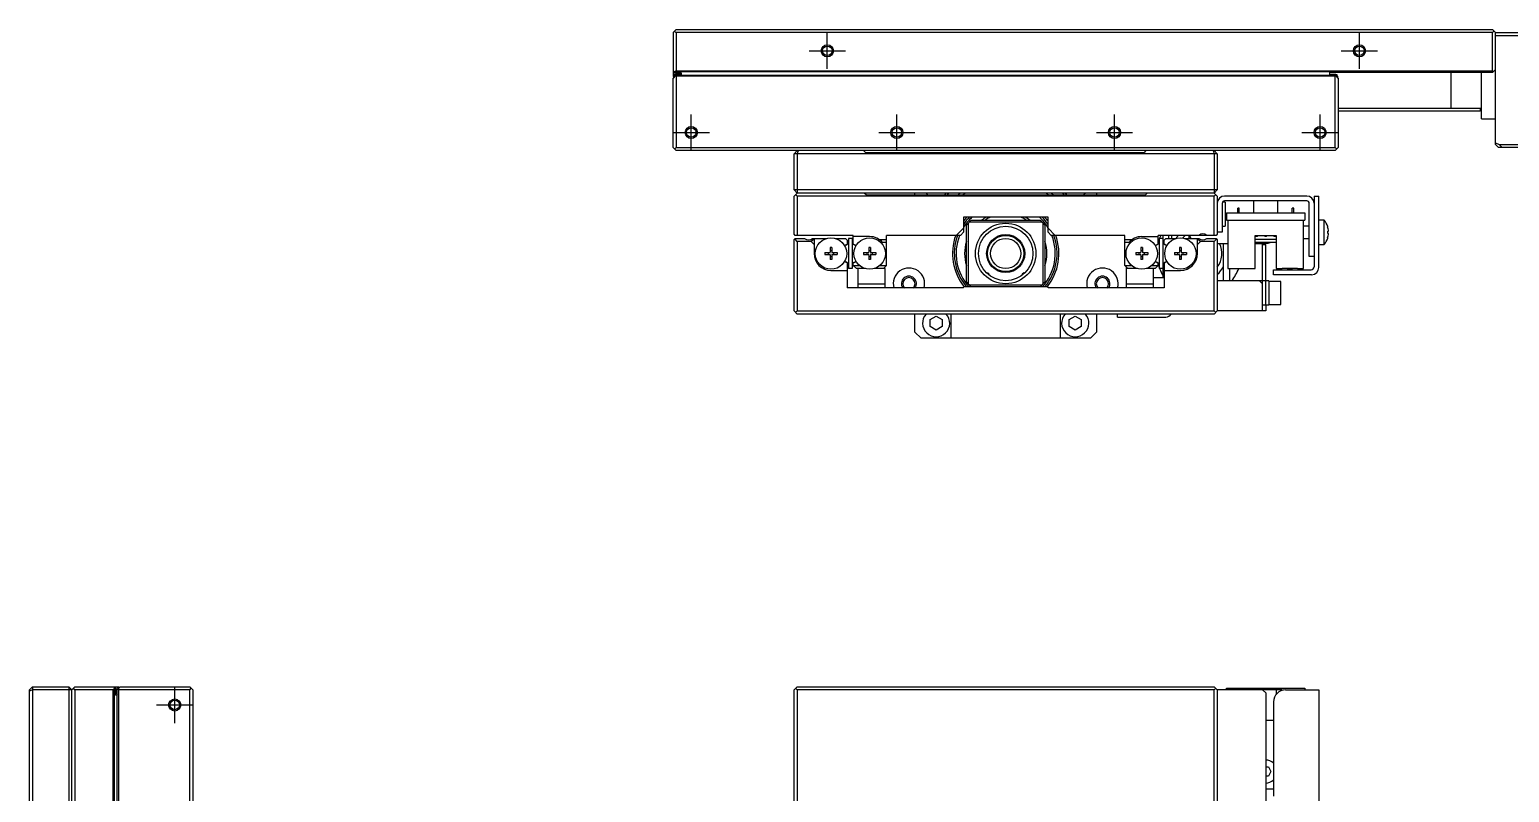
# Model space of a CAD drawing. Extents: x -2 to 843, y -8 to 504.
# Drawn here: x 24 to 268.8, y 373.5 to 499.5 of the extents above; entities that cross this region are included whole.
import ezdxf

# ---------------------------------------------------------------- set-up
doc = ezdxf.new("R2010")
doc.units = 0
doc.header["$LTSCALE"] = 0.5
doc.linetypes.add('CENTER', pattern=[50.8, 31.75, -6.35, 6.35, -6.35])
for name, color, linetype in [('MSM_CENTER', 1, 'CENTER'), ('MSM_CONTINUOUS', 7, 'CONTINUOUS'), ('MSM_NARROW', 5, 'CONTINUOUS')]:
    doc.layers.add(name, color=color, linetype=linetype)

msp = doc.modelspace()

# ---------------------------------------------------------------- linework, layer by layer
at = {"layer": 'MSM_CENTER'}
for p, q in [((155.94, 493.02), (155.94, 499.02)), ((243.94, 493.02), (243.94, 499.02)), ((152.94, 496.02), (158.94, 496.02)), ((240.94, 496.02), (246.94, 496.02)), ((133.44, 479.52), (133.44, 485.52)), ((167.44, 479.52), (167.44, 485.52)), ((203.44, 479.52), (203.44, 485.52)), ((237.44, 479.52), (237.44, 485.52)), ((130.44, 482.52), (136.44, 482.52)), ((164.44, 482.52), (170.44, 482.52)), ((200.44, 482.52), (206.44, 482.52)), ((234.44, 482.52), (240.44, 482.52)), ((188.19, 458.96), (188.19, 458.96)), ((48, 384.91), (48, 390.91)), ((45, 387.91), (51, 387.91))]:
    msp.add_line(p, q, dxfattribs=at)
at = {"layer": 'MSM_CONTINUOUS'}
for p, q in [((130.44, 499.02), (130.94, 499.52)), ((130.94, 499.52), (265.94, 499.52)), ((266.44, 499.02), (265.94, 499.52)), ((130.44, 499.02), (130.44, 491.82)), ((130.69, 499.27), (130.94, 499.02)), ((265.94, 499.02), (130.94, 499.02)), ((130.94, 499.02), (130.94, 492.72)), ((265.94, 499.02), (266.19, 499.27)), ((265.94, 492.72), (265.94, 499.02)), ((266.44, 499.02), (279.94, 499.02)), ((266.44, 480.52), (266.44, 499.02)), ((279.94, 498.52), (266.44, 498.52)), ((266.04, 492.52), (130.44, 492.52)), ((131.84, 492.32), (130.44, 492.32)), ((130.94, 492.72), (130.74, 492.52)), ((131.54, 492.12), (130.84, 492.12)), ((130.94, 492.02), (130.84, 491.92)), ((130.94, 492.72), (265.94, 492.72)), ((130.94, 492.02), (239.94, 492.02)), ((131.84, 492.02), (131.84, 492.32)), ((239.04, 492.02), (239.04, 492.42)), ((265.94, 492.42), (239.04, 492.42)), ((240.04, 492.12), (239.34, 492.12)), ((240.04, 491.92), (239.94, 492.02)), ((259.14, 486.52), (259.14, 492.42)), ((264.14, 484.77), (264.14, 492.42)), ((265.94, 492.42), (266.44, 492.92)), ((266.09, 492.57), (265.94, 492.72)), ((130.84, 491.92), (130.44, 491.52)), ((130.54, 491.72), (130.44, 491.82)), ((130.44, 480.02), (130.44, 491.52)), ((130.54, 491.62), (130.54, 491.82)), ((130.94, 491.82), (130.84, 491.92)), ((130.94, 491.82), (130.94, 480.02)), ((239.94, 491.82), (130.94, 491.82)), ((240.04, 491.92), (239.94, 491.82)), ((239.94, 480.02), (239.94, 491.82)), ((240.44, 491.52), (240.04, 491.92)), ((240.34, 491.82), (240.34, 491.62)), ((240.44, 491.52), (240.44, 480.02)), ((240.44, 486.52), (264.14, 486.52)), ((263.94, 486.02), (240.44, 486.02)), ((263.94, 486.52), (263.94, 486.02)), ((264.14, 484.77), (266.44, 484.77)), ((130.44, 480.02), (130.94, 479.52)), ((130.69, 479.77), (130.94, 480.02)), ((130.94, 480.02), (239.94, 480.02)), ((239.94, 480.02), (240.19, 479.77)), ((239.94, 479.52), (240.44, 480.02)), ((266.44, 480.83), (267.06, 480.52)), ((266.94, 480.02), (266.44, 480.52)), ((279.94, 480.02), (266.94, 480.02)), ((267.06, 480.52), (279.94, 480.52)), ((267.06, 480.52), (267.56, 480.02)), ((239.94, 479.52), (130.94, 479.52)), ((150.44, 479.02), (150.94, 479.52)), ((220.44, 479.02), (150.44, 479.02)), ((150.44, 473.02), (150.44, 479.02)), ((150.94, 479.02), (151.15, 479.52)), ((150.94, 479.02), (150.94, 472.52)), ((162.24, 479.22), (161.94, 479.52)), ((162.24, 479.22), (208.34, 479.22)), ((208.64, 479.52), (208.34, 479.22)), ((219.74, 479.52), (219.94, 479.02)), ((220.44, 479.02), (219.94, 479.52)), ((219.94, 479.02), (219.94, 472.52)), ((220.44, 479.02), (220.44, 473.02)), ((150.44, 473.02), (150.94, 472.52)), ((220.44, 473.02), (150.44, 473.02)), ((150.44, 472.02), (150.94, 472.52)), ((219.94, 472.52), (150.94, 472.52)), ((162.34, 472.22), (162.04, 472.52)), ((170.44, 472.22), (170.44, 472.52)), ((200.44, 472.52), (200.44, 472.22)), ((208.84, 472.52), (208.54, 472.22)), ((220.44, 473.02), (219.94, 472.52)), ((219.94, 472.52), (220.44, 472.02)), ((150.44, 465.72), (150.44, 472.02)), ((150.69, 472.27), (150.94, 472.02)), ((150.94, 472.02), (150.94, 465.52)), ((219.94, 472.02), (150.94, 472.02)), ((162.34, 472.22), (208.54, 472.22)), ((219.94, 472.02), (220.19, 472.27)), ((219.94, 465.52), (219.94, 472.02)), ((220.44, 472.02), (220.44, 465.72)), ((221.24, 470.82), (221.24, 466.02)), ((221.74, 471.02), (221.3, 471.02)), ((235.24, 472.02), (221.64, 472.02)), ((235.24, 471.22), (221.64, 471.22)), ((221.74, 471.02), (221.74, 467.02)), ((224.07, 470.02), (223.82, 470.02)), ((223.82, 469.22), (223.82, 470.02)), ((224.07, 469.22), (224.07, 470.02)), ((226.44, 471.22), (226.44, 469.22)), ((230.44, 469.22), (230.44, 471.22)), ((233.07, 470.02), (232.82, 470.02)), ((232.82, 469.22), (232.82, 470.02)), ((233.07, 469.22), (233.07, 470.02)), ((235.64, 462.02), (235.64, 470.82)), ((236.44, 472.02), (237.24, 472.02)), ((236.44, 472.02), (236.44, 460.32)), ((237.24, 460.22), (237.24, 472.02)), ((192.44, 468.52), (178.44, 468.52)), ((178.44, 468.52), (178.44, 466.02)), ((178.94, 467.22), (179.74, 468.02)), ((179.24, 467.52), (179.24, 457.52)), ((191.44, 467.72), (179.44, 467.72)), ((179.74, 468.02), (191.14, 468.02)), ((191.14, 468.02), (191.44, 467.72)), ((191.64, 467.52), (191.44, 467.72)), ((191.64, 457.52), (191.64, 467.52)), ((191.64, 467.52), (191.94, 467.22)), ((192.44, 466.02), (192.44, 468.52)), ((221.94, 468.17), (221.74, 468.17)), ((221.94, 469.22), (221.94, 468.02)), ((221.94, 469.22), (234.94, 469.22)), ((221.94, 468.02), (234.94, 468.02)), ((222.19, 468.02), (222.19, 460.02)), ((234.69, 460.02), (234.69, 468.02)), ((234.94, 469.22), (234.94, 468.02)), ((238.14, 468.02), (237.24, 468.02)), ((238.14, 464.02), (238.14, 468.02)), ((150.64, 465.52), (150.44, 465.72)), ((160.24, 465.52), (150.64, 465.52)), ((160.24, 464.07), (160.24, 465.52)), ((162.94, 465.32), (160.24, 465.32)), ((177.94, 465.52), (165.74, 465.52)), ((165.74, 460.52), (165.74, 465.52)), ((177.24, 465.52), (178.44, 466.73)), ((178.44, 466.02), (177.94, 465.52)), ((178.94, 457.82), (178.94, 467.22)), ((191.94, 467.22), (191.94, 457.82)), ((192.44, 466.73), (193.65, 465.52)), ((192.94, 465.52), (192.44, 466.02)), ((205.14, 465.52), (192.94, 465.52)), ((205.14, 460.52), (205.14, 465.52)), ((207.94, 465.32), (210.64, 465.32)), ((220.24, 465.52), (210.64, 465.52)), ((210.64, 464.07), (210.64, 465.52)), ((211.44, 465.52), (211.44, 458.52)), ((212.44, 465.02), (212.44, 465.52)), ((212.94, 465.02), (212.94, 465.52)), ((215.72, 465.47), (215.72, 465.02)), ((220.44, 465.72), (220.24, 465.52)), ((221.24, 466.02), (220.44, 466.02)), ((221.24, 467.02), (221.74, 467.02)), ((226.69, 460.02), (226.69, 465.52)), ((226.69, 465.52), (230.19, 465.52)), ((230.19, 465.52), (230.19, 460.02)), ((235.64, 467.02), (234.69, 467.02)), ((238.7, 466.95), (238.7, 466.97)), ((238.7, 466.22), (238.83, 466.22)), ((238.7, 465.82), (238.7, 466.22)), ((238.83, 465.82), (238.7, 465.82)), ((238.7, 465.07), (238.7, 465.09)), ((150.54, 464.92), (150.44, 464.82)), ((150.44, 453.02), (150.44, 464.82)), ((150.54, 464.92), (150.64, 465.02)), ((150.94, 464.52), (150.54, 464.92)), ((150.64, 465.02), (152.18, 465.02)), ((150.94, 464.52), (150.94, 453.02)), ((153.24, 464.52), (150.94, 464.52)), ((153.74, 464.88), (153.24, 464.52)), ((153.24, 464.52), (153.74, 464.02)), ((153.51, 465.02), (155.83, 465.02)), ((153.74, 465.02), (153.74, 462.52)), ((155.54, 462.67), (156.34, 462.67)), ((155.54, 462.67), (155.54, 462.38)), ((156.07, 462.67), (156.07, 462.38)), ((156.4, 463.52), (156.4, 462.73)), ((156.69, 463.52), (156.4, 463.52)), ((156.4, 462.99), (156.69, 462.99)), ((156.69, 463.52), (156.69, 462.73)), ((156.75, 462.67), (157.54, 462.67)), ((157.01, 462.38), (157.01, 462.67)), ((157.26, 465.02), (158.94, 465.02)), ((157.54, 462.67), (157.54, 462.38)), ((159.24, 464.72), (158.94, 465.02)), ((158.98, 463.92), (159.24, 464.07)), ((159.24, 464.72), (159.24, 464.07)), ((159.44, 465.02), (159.44, 460.02)), ((160.04, 465.02), (159.44, 465.02)), ((160.04, 465.02), (160.04, 460.02)), ((160.24, 464.07), (160.62, 463.85)), ((161.94, 462.67), (161.94, 462.38)), ((161.94, 462.67), (162.74, 462.67)), ((162.47, 462.67), (162.47, 462.38)), ((163.09, 463.52), (162.8, 463.52)), ((162.8, 463.52), (162.8, 462.73)), ((162.8, 462.99), (163.09, 462.99)), ((163.09, 463.52), (163.09, 462.73)), ((163.15, 462.67), (163.94, 462.67)), ((163.41, 462.38), (163.41, 462.67)), ((163.94, 462.67), (163.94, 462.38)), ((164.54, 464.82), (165.74, 464.82)), ((165.74, 464.32), (165.09, 464.32)), ((205.14, 464.82), (206.35, 464.82)), ((205.8, 464.32), (205.14, 464.32)), ((206.94, 462.67), (206.94, 462.38)), ((206.94, 462.67), (207.74, 462.67)), ((207.47, 462.67), (207.47, 462.38)), ((207.8, 463.52), (207.8, 462.73)), ((208.09, 463.52), (207.8, 463.52)), ((207.8, 462.99), (208.09, 462.99)), ((208.09, 463.52), (208.09, 462.73)), ((208.15, 462.67), (208.94, 462.67)), ((208.41, 462.38), (208.41, 462.67)), ((208.94, 462.67), (208.94, 462.38)), ((210.64, 464.07), (210.27, 463.85)), ((210.84, 465.02), (210.84, 460.02)), ((211.44, 465.02), (210.84, 465.02)), ((211.94, 465.02), (211.64, 464.72)), ((211.64, 464.07), (211.64, 464.72)), ((211.9, 463.92), (211.64, 464.07)), ((211.94, 465.02), (213.63, 465.02)), ((213.34, 462.67), (214.14, 462.67)), ((213.34, 462.67), (213.34, 462.38)), ((213.87, 462.67), (213.87, 462.38)), ((214.2, 463.52), (214.2, 462.73)), ((214.49, 463.52), (214.2, 463.52)), ((214.2, 462.99), (214.49, 462.99)), ((214.49, 463.52), (214.49, 462.73)), ((214.55, 462.67), (215.34, 462.67)), ((214.81, 462.38), (214.81, 462.67)), ((215.06, 465.02), (217.38, 465.02)), ((215.34, 462.67), (215.34, 462.38)), ((217.14, 462.52), (217.14, 465.02)), ((217.64, 464.52), (217.14, 464.88)), ((217.14, 464.02), (217.64, 464.52)), ((219.94, 464.52), (217.64, 464.52)), ((218.71, 465.02), (220.24, 465.02)), ((220.34, 464.92), (219.94, 464.52)), ((219.94, 453.02), (219.94, 464.52)), ((220.24, 465.02), (220.34, 464.92)), ((220.44, 464.82), (220.34, 464.92)), ((220.44, 464.82), (220.44, 453.02)), ((220.44, 464.17), (222.19, 464.17)), ((221.44, 458.02), (221.44, 464.17)), ((230.19, 464.82), (226.69, 464.82)), ((230.19, 464.32), (226.69, 464.32)), ((226.69, 464.17), (228.44, 464.17)), ((227.94, 464.02), (228.44, 464.02)), ((227.94, 453.02), (227.94, 464.02)), ((228.44, 454.02), (228.44, 464.02)), ((234.69, 465.02), (235.64, 465.02)), ((237.24, 464.02), (238.14, 464.02)), ((155.54, 462.38), (156.34, 462.38)), ((156.4, 462.32), (156.4, 461.52)), ((156.4, 462.05), (156.69, 462.05)), ((156.69, 461.52), (156.4, 461.52)), ((156.69, 462.32), (156.69, 461.52)), ((156.75, 462.38), (157.54, 462.38)), ((159.24, 460.97), (158.98, 461.12)), ((159.24, 460.97), (159.24, 456.82)), ((160.38, 461.06), (160.24, 460.98)), ((160.24, 460.52), (160.24, 460.98)), ((160.24, 460.52), (160.74, 460.02)), ((160.24, 460.52), (161.28, 460.52)), ((161.94, 462.38), (162.74, 462.38)), ((162.8, 462.32), (162.8, 461.52)), ((162.8, 462.05), (163.09, 462.05)), ((163.09, 461.52), (162.8, 461.52)), ((163.09, 462.32), (163.09, 461.52)), ((163.15, 462.38), (163.94, 462.38)), ((164.61, 460.52), (165.74, 460.52)), ((165.24, 460.02), (165.74, 460.52)), ((165.44, 460.02), (165.44, 460.22)), ((205.14, 460.52), (206.28, 460.52)), ((205.14, 460.52), (205.64, 460.02)), ((205.44, 460.02), (205.44, 460.22)), ((206.94, 462.38), (207.74, 462.38)), ((207.8, 462.32), (207.8, 461.52)), ((207.8, 462.05), (208.09, 462.05)), ((208.09, 461.52), (207.8, 461.52)), ((208.09, 462.32), (208.09, 461.52)), ((208.15, 462.38), (208.94, 462.38)), ((209.61, 460.52), (210.64, 460.52)), ((210.14, 460.02), (210.64, 460.52)), ((210.51, 461.06), (210.64, 460.98)), ((210.64, 460.52), (210.64, 460.98)), ((211.64, 460.97), (211.9, 461.12)), ((211.64, 460.97), (211.64, 456.82)), ((213.34, 462.38), (214.14, 462.38)), ((214.2, 462.32), (214.2, 461.52)), ((214.2, 462.05), (214.49, 462.05)), ((214.49, 461.52), (214.2, 461.52)), ((214.49, 462.32), (214.49, 461.52)), ((214.55, 462.38), (215.34, 462.38)), ((236.44, 462.02), (235.64, 462.02)), ((156.54, 459.72), (159.24, 459.72)), ((160.04, 460.02), (159.44, 460.02)), ((162.23, 460.02), (160.74, 460.02)), ((160.99, 460.02), (160.99, 456.82)), ((165.49, 460.02), (163.66, 460.02)), ((165.49, 456.82), (165.49, 460.02)), ((179.24, 457.52), (178.94, 457.82)), ((182.28, 459.32), (182.47, 459.32)), ((182.69, 459.1), (182.47, 459.32)), ((182.69, 459.1), (182.53, 459.1)), ((182.69, 458.96), (182.69, 459.1)), ((188.42, 459.32), (188.19, 459.1)), ((188.36, 459.1), (188.19, 459.1)), ((188.19, 459.1), (188.19, 458.96)), ((188.19, 458.96), (188.19, 458.96)), ((188.42, 459.32), (188.61, 459.32)), ((191.94, 457.82), (191.14, 457.02)), ((207.23, 460.02), (205.39, 460.02)), ((205.39, 460.02), (205.39, 456.82)), ((210.14, 460.02), (208.66, 460.02)), ((209.89, 456.82), (209.89, 460.02)), ((211.64, 458.52), (209.89, 458.52)), ((211.44, 460.02), (210.84, 460.02)), ((211.64, 459.72), (214.34, 459.72)), ((228.94, 458.02), (220.44, 458.02)), ((222.19, 460.02), (226.69, 460.02)), ((222.44, 460.02), (222.44, 458.02)), ((227.44, 458.02), (227.94, 457.52)), ((228.94, 458.02), (228.94, 454.02)), ((230.94, 457.92), (228.94, 457.92)), ((229.74, 459.02), (229.74, 459.82)), ((229.74, 459.82), (235.94, 459.82)), ((236.04, 459.02), (229.74, 459.02)), ((230.19, 460.02), (231.19, 460.02)), ((230.94, 454.12), (230.94, 457.92)), ((231.19, 460.02), (231.19, 460.12)), ((231.19, 460.12), (233.69, 460.12)), ((231.99, 460.12), (231.99, 460.02)), ((231.99, 460.02), (232.89, 460.02)), ((232.37, 460.12), (232.37, 460.02)), ((232.52, 460.12), (232.52, 460.02)), ((232.89, 460.12), (232.89, 460.02)), ((233.69, 460.02), (233.69, 460.12)), ((233.69, 460.02), (234.69, 460.02)), ((178.44, 456.82), (159.24, 456.82)), ((160.99, 457.52), (165.49, 457.52)), ((178.44, 456.82), (178.44, 457.02)), ((192.44, 457.02), (178.44, 457.02)), ((179.24, 457.52), (179.44, 457.32)), ((179.44, 457.32), (191.44, 457.32)), ((179.74, 457.02), (179.44, 457.32)), ((192.44, 456.82), (192.44, 457.02)), ((211.64, 456.82), (192.44, 456.82)), ((205.39, 457.52), (209.89, 457.52)), ((150.44, 453.02), (150.94, 452.52)), ((150.69, 452.77), (150.94, 453.02)), ((150.94, 453.02), (219.94, 453.02)), ((220.44, 453.02), (219.94, 452.52)), ((219.94, 453.02), (220.19, 452.77)), ((228.44, 453.02), (220.44, 453.02)), ((227.94, 454.02), (228.94, 454.02)), ((228.44, 454.02), (228.44, 453.02)), ((228.94, 454.12), (230.94, 454.12)), ((219.94, 452.52), (150.94, 452.52)), ((170.44, 449.52), (170.44, 452.52)), ((172.94, 451.6), (173.94, 452.18)), ((172.94, 450.44), (172.94, 451.6)), ((173.94, 449.87), (172.94, 450.44)), ((173.94, 452.18), (174.94, 451.6)), ((174.94, 450.44), (173.94, 449.87)), ((174.94, 451.6), (174.94, 450.44)), ((176.44, 448.52), (176.44, 452.52)), ((194.44, 452.52), (194.44, 448.52)), ((195.94, 451.6), (196.94, 452.18)), ((195.94, 450.44), (195.94, 451.6)), ((196.94, 449.87), (195.94, 450.44)), ((196.94, 452.18), (197.94, 451.6)), ((197.94, 450.44), (196.94, 449.87)), ((197.94, 451.6), (197.94, 450.44)), ((200.44, 452.52), (200.44, 449.52)), ((203.94, 452.02), (203.94, 452.52)), ((203.94, 452.02), (211.94, 452.02)), ((170.44, 449.52), (171.44, 448.52)), ((176.44, 448.52), (171.44, 448.52)), ((194.44, 448.52), (176.44, 448.52)), ((199.44, 448.52), (194.44, 448.52)), ((199.44, 448.52), (200.44, 449.52)), ((24.5, 390.91), (24, 390.41)), ((24.5, 390.41), (24, 390.2)), ((24, 281.41), (24, 390.41)), ((24.5, 390.91), (24.5, 280.91)), ((24.5, 390.91), (30.5, 390.91)), ((31, 390.41), (24.5, 390.41)), ((30.5, 390.91), (30.5, 280.91)), ((30.5, 390.91), (31, 390.41)), ((31.5, 390.91), (31, 390.41)), ((31, 255.41), (31, 390.41)), ((31.5, 390.41), (31.25, 390.66)), ((31.5, 390.91), (38.7, 390.91)), ((37.8, 390.41), (31.5, 390.41)), ((31.5, 390.41), (31.5, 255.41)), ((38, 390.61), (37.8, 390.41)), ((37.8, 255.41), (37.8, 390.41)), ((38, 390.91), (38, 255.31)), ((38.2, 389.51), (38.2, 390.91)), ((38.5, 389.51), (38.2, 389.51)), ((38.4, 390.51), (38.4, 389.81)), ((39, 390.91), (38.5, 390.41)), ((38.5, 281.41), (38.5, 390.41)), ((38.6, 390.51), (38.7, 390.41)), ((38.7, 390.91), (38.8, 390.81)), ((38.7, 390.81), (38.9, 390.81)), ((50.5, 390.41), (38.7, 390.41)), ((38.7, 390.41), (38.7, 281.41)), ((39, 390.91), (50.5, 390.91)), ((51, 390.41), (50.5, 390.91)), ((50.5, 390.41), (50.75, 390.66)), ((50.5, 281.41), (50.5, 390.41)), ((51, 390.41), (51, 281.41)), ((150.44, 390.41), (150.94, 390.91)), ((150.44, 255.41), (150.44, 390.41)), ((150.94, 390.41), (150.69, 390.66)), ((150.94, 390.91), (219.94, 390.91)), ((150.94, 390.41), (150.94, 281.41)), ((219.94, 390.41), (150.94, 390.41)), ((219.94, 390.91), (220.44, 390.41)), ((220.19, 390.66), (219.94, 390.41)), ((219.94, 281.41), (219.94, 390.41)), ((231.19, 390.41), (220.44, 390.41)), ((220.44, 390.41), (220.44, 255.41)), ((221.94, 390.41), (221.94, 390.71)), ((221.94, 390.71), (234.94, 390.71)), ((228.44, 389.91), (227.94, 390.41)), ((228.44, 389.91), (228.44, 281.91)), ((230.19, 390.41), (230.19, 389.68)), ((231.19, 390.33), (231.19, 390.41)), ((231.74, 390.41), (237.24, 390.41)), ((234.94, 390.71), (234.94, 390.41)), ((237.24, 390.41), (237.24, 257.41)), ((229.74, 388.41), (229.74, 372.81)), ((228.44, 385.41), (229.74, 385.41)), ((228.44, 377.66), (228.88, 377.66)), ((228.88, 377.66), (229.31, 376.91)), ((228.88, 376.16), (228.44, 376.16)), ((229.31, 376.91), (228.88, 376.16)), ((229.74, 374.01), (228.44, 374.01))]:
    msp.add_line(p, q, dxfattribs=at)
for centre, radius in [((155.94, 496.02), 0.783), ((243.94, 496.02), 0.783), ((133.44, 482.52), 0.783), ((167.44, 482.52), 0.783), ((203.44, 482.52), 0.783), ((237.44, 482.52), 0.783), ((185.44, 462.52), 5), ((156.54, 462.52), 2.6), ((162.94, 462.52), 2.6), ((185.44, 462.52), 4.5), ((185.44, 462.52), 3.15), ((185.44, 462.52), 3), ((207.94, 462.52), 2.6), ((214.34, 462.52), 2.6), ((48, 387.91), 0.783)]:
    msp.add_circle(centre, radius, dxfattribs=at)
for centre, radius, start, end in [((130.84, 491.82), 0.3, 90, 180), ((131.54, 491.82), 0.3, 41.8103, 90), ((239.34, 491.82), 0.3, 90, 138.1897), ((240.04, 491.82), 0.3, 0, 90), ((173.94, 474.02), 2.25, 221.8103, 233.1301), ((173.94, 474.02), 2.25, 306.8699, 318.1897), ((173.94, 474.02), 2.6, 316.1869, 324.7656), ((185.44, 462.52), 12.5, 126.8699, 129.1042), ((185.44, 462.52), 12, 123.5573, 126.0666), ((185.44, 462.52), 12, 53.9334, 56.4427), ((185.44, 462.52), 12.5, 50.8958, 53.1301), ((196.94, 474.02), 2.6, 215.2344, 223.8131), ((196.94, 474.02), 2.25, 221.8103, 233.1301), ((196.94, 474.02), 2.25, 306.8699, 318.1897), ((221.64, 470.82), 1.2, 90, 180), ((221.64, 470.82), 0.4, 90, 180), ((235.24, 470.82), 1.2, 0, 90), ((235.24, 470.82), 0.4, 0, 90), ((185.44, 462.52), 8.8, 137.0141, 142.6982), ((185.44, 462.52), 8.5, 135.0991, 145.4397), ((185.44, 462.52), 8.2, 132.9703, 148.6119), ((185.44, 462.52), 6.8, 118.0725, 126.0189), ((185.44, 462.52), 6.5, 112.6199, 122.2042), ((185.44, 462.52), 6.5, 57.7958, 67.3801), ((185.44, 462.52), 6.8, 53.9811, 61.9275), ((185.44, 462.52), 8.2, 31.3881, 47.0297), ((185.44, 462.52), 8.5, 34.5603, 44.9009), ((185.44, 462.52), 8.8, 37.3018, 42.9859), ((235.64, 466.02), 3.2, 17.27, 38.6822), ((162.94, 462.52), 2.8, 40.0052, 90), ((185.44, 462.52), 8.8, 160.0677, 218.6822), ((185.44, 462.52), 8.5, 159.3327, 220.3202), ((185.44, 462.52), 8.2, 158.5399, 222.1236), ((185.44, 462.52), 8.2, 317.8764, 21.4601), ((185.44, 462.52), 8.5, 319.6798, 20.6673), ((185.44, 462.52), 8.8, 321.3178, 19.9323), ((207.94, 462.52), 2.8, 90, 139.9948), ((217.44, 462.52), 7, 154.6231, 159.0752), ((217.44, 462.52), 4.57, 138.9699, 146.8354), ((217.44, 462.52), 3.75, 126.8699, 136.6705), ((217.72, 466.17), 2, 198.9656, 215.0996), ((218.04, 464.77), 1, 48.5904, 131.4096), ((226.94, 465.62), 0.25, 203.5782, 336.4218), ((228.44, 465.62), 0.25, 203.5782, 336.4218), ((229.94, 465.62), 0.25, 203.5782, 336.4218), ((235.64, 466.02), 3.2, 321.3178, 342.73), ((235.64, 466.02), 3.19, 3.5903, 16.9053), ((235.64, 466.02), 3.19, 343.0947, 356.4096), ((152.84, 465.77), 1, 228.5904, 311.4096), ((156.34, 462.73), 0.06, 270, 0), ((156.75, 462.73), 0.06, 180, 270), ((159.74, 462.52), 1.59, 100.8931, 126.1972), ((159.86, 462.41), 1.75, 120, 127.006), ((159.74, 462.52), 1.59, 53.8028, 79.107), ((159.63, 462.41), 1.75, 52.994, 55.4948), ((162.74, 462.73), 0.06, 270, 0), ((163.15, 462.73), 0.06, 180, 270), ((185.44, 462.52), 6.8, 162.9174, 197.0826), ((185.44, 462.52), 6.8, 342.9174, 17.0826), ((207.74, 462.73), 0.06, 270, 0), ((208.15, 462.73), 0.06, 180, 270), ((211.14, 462.52), 1.59, 100.8931, 126.1972), ((211.26, 462.41), 1.75, 124.5052, 127.006), ((217.44, 462.52), 7, 160.537, 166.2709), ((211.14, 462.52), 1.59, 53.8028, 79.1069), ((211.03, 462.41), 1.75, 52.994, 60), ((214.14, 462.73), 0.06, 270, 0), ((214.55, 462.73), 0.06, 180, 270), ((218.04, 465.77), 1, 228.5904, 311.4096), ((217.44, 462.52), 3.75, 323.1301, 26.1039), ((228.44, 466.17), 2, 247.6684, 292.3316), ((156.54, 462.52), 2.8, 180, 270), ((156.34, 462.32), 0.06, 0, 90), ((156.75, 462.32), 0.06, 90, 180), ((159.86, 462.64), 1.75, 232.994, 240), ((159.74, 462.52), 1.59, 233.8028, 259.1069), ((159.74, 462.52), 1.59, 280.8931, 306.1972), ((159.63, 462.64), 1.75, 295.4948, 307.006), ((162.74, 462.32), 0.06, 0, 90), ((163.15, 462.32), 0.06, 90, 180), ((207.74, 462.32), 0.06, 0, 90), ((208.15, 462.32), 0.06, 90, 180), ((211.26, 462.64), 1.75, 232.994, 244.5052), ((211.14, 462.52), 1.59, 233.8028, 259.1069), ((217.44, 462.52), 7, 193.7291, 199.463), ((211.14, 462.52), 1.59, 280.8931, 306.1972), ((211.03, 462.64), 1.75, 300, 307.006), ((214.14, 462.32), 0.06, 0, 90), ((214.34, 462.52), 2.8, 270, 0), ((214.55, 462.32), 0.06, 90, 180), ((217.44, 462.52), 4.57, 311.0301, 331.0774), ((235.94, 460.32), 0.5, 270, 0), ((236.04, 460.22), 1.2, 270, 0), ((169.44, 457.52), 2.6, 344.3815, 195.6185), ((169.44, 457.52), 1.01, 315.9346, 224.0654), ((201.44, 457.52), 2.6, 344.3815, 195.6185), ((201.44, 457.52), 1.01, 315.9346, 224.0654), ((217.44, 462.52), 7, 200.9248, 211.0027), ((217.44, 462.52), 7, 319.9948, 339.0752), ((173.94, 451.02), 2.25, 138.1897, 41.8103), ((196.94, 451.02), 2.25, 138.1897, 41.8103), ((211.94, 453.02), 1, 270, 329.9999), ((38.7, 390.51), 0.3, 90, 180), ((38.7, 389.81), 0.3, 180, 228.1897), ((231.74, 388.41), 2, 90, 180), ((228.44, 376.91), 1.9, 46.8264, 90), ((228.44, 376.91), 1.9, 270, 313.1736)]:
    msp.add_arc(centre, radius, start, end, dxfattribs=at)
at = {"layer": 'MSM_NARROW'}
for centre, radius in [((155.94, 496.02), 1), ((243.94, 496.02), 1), ((133.44, 482.52), 1), ((167.44, 482.52), 1), ((203.44, 482.52), 1), ((237.44, 482.52), 1), ((185.44, 462.52), 2.5), ((48, 387.91), 1)]:
    msp.add_circle(centre, radius, dxfattribs=at)
for centre in [(169.44, 457.52), (201.44, 457.52)]:
    msp.add_arc(centre, 1.25, 325.9442, 214.0558, dxfattribs=at)

doc.saveas('drawing.dxf')
